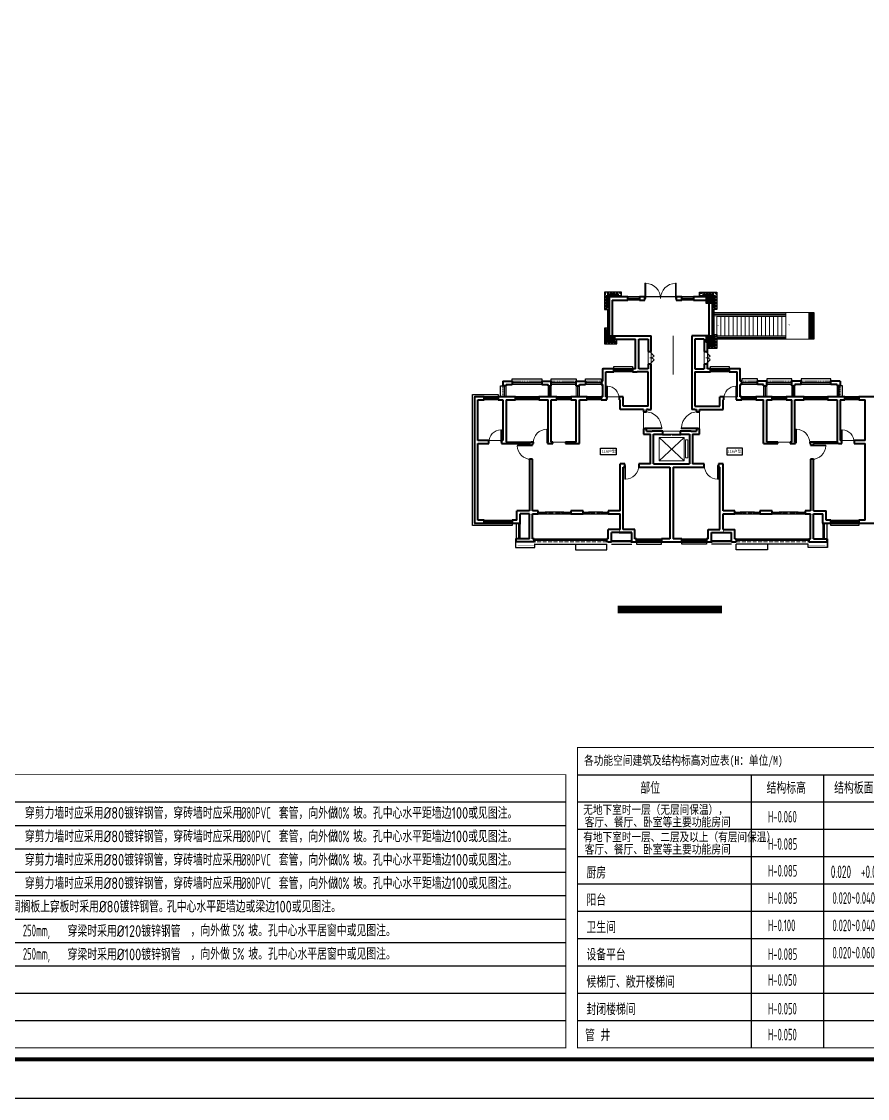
# Model space of a CAD drawing. Extents: x -518115 to 389031, y -209821 to 1628073.
# Drawn here: x 39631 to 61305, y 642457 to 670063 of the extents above; entities that cross this region are included whole.
import ezdxf

# ---------------------------------------------------------------- set-up
doc = ezdxf.new("R2010")
doc.units = 0
doc.header["$LTSCALE"] = 1000
doc.header["$MEASUREMENT"] = 0
doc.linetypes.add('DASH', pattern=[0.35, 0.25, -0.1])
doc.linetypes.add('HIDDEN', pattern=[0.375, 0.25, -0.125])
for name, color, linetype, lineweight in [('3.5方案汇报，与郭总、侯月琴确定户型_t8$0$STAIR', 2, 'Continuous', 18), ('PUB_HATCH', 8, 'Continuous', 9), ('STAIR', 2, 'Continuous', 18), ('WALL', 9, 'Continuous', 40), ('WINDOW', 144, 'Continuous', 15), ('平面-栏杆', 135, 'Continuous', 15), ('平面-看线', 45, 'Continuous', 15)]:
    doc.layers.add(name, color=color, linetype=linetype, lineweight=lineweight)
for name, color, linetype in [('C-Sheet-图框', 101, 'Continuous'), ('DIM_SYMB', 3, 'Continuous'), ('PUB_TEXT', 4, 'Continuous'), ('图框', 140, 'Continuous'), ('看线', 251, 'Continuous'), ('立面-看线', 251, 'Continuous')]:
    doc.layers.add(name, color=color, linetype=linetype)
doc.layers.add('yichutu', color=7, linetype='Continuous', true_color=0xffffff, plot=False)
doc.styles.add('_TCH_DIM', font='SIMPLEX.shx', dxfattribs={"width": 0.7, "bigfont": 'GBCBIG.shx'})
doc.styles.add('宋体', font='', dxfattribs={"height": 50})
doc.styles.add('房间名称', font='TSSDENG', dxfattribs={"width": 0.8, "bigfont": 'HZTXT'})
doc.styles.add('黑体', font='')
doc.styles.get('宋体').set_extended_font_data('SimSun')
doc.styles.get('黑体').set_extended_font_data('SimHei')
pattern_1 = [(0, (-420267.216, -527227.083), (30.95625, 17.872595), [20.6375, -41.275]), (120, (-420267.216, -527227.083), (-30.9562463, 17.8726014), [20.6375, -41.275]), (60, (-420267.216, -527227.083), (3.7e-06, 35.7451964), [-41.275, 20.6375])]

# ---------------------------------------------------------------- blocks, each defined once
blk = doc.blocks.new('TK')
at = {"layer": '图框'}
blk.add_lwpolyline([(465375, 548714), (549475, 548714), (549475, 489314), (465375, 489314)], close=True, dxfattribs=at)
blk.add_lwpolyline([(465375, 548714), (549475, 548714), (549475, 489314), (465375, 489314)], close=True, dxfattribs=at)
at = {"layer": '图框', "const_width": 100}
blk.add_lwpolyline([(548475, 490314), (548475, 547714), (467875, 547714), (467875, 490314)], close=True, dxfattribs=at)
blk = doc.blocks.new('A$C78D13F63')
at = {"layer": 'C-Sheet-图框', "color": 0}
for p, q in [((52360, 7300), (67578, 7300)), ((56815, 7300), (56815, 300)), ((58665, 7300), (58665, 300)), ((31504, 6600), (52060, 6600)), ((52360, 6600), (67578, 6600)), ((31504, 6000), (52060, 6000)), ((52360, 5900), (67578, 5900)), ((31504, 5400), (52060, 5400)), ((52360, 5200), (67578, 5200)), ((31504, 4800), (52060, 4800)), ((52360, 4500), (67578, 4500)), ((31504, 4200), (52060, 4200)), ((31504, 3600), (52060, 3600)), ((31504, 3600), (52060, 3600)), ((52360, 3800), (67578, 3800)), ((52360, 3100), (67578, 3100)), ((31504, 3000), (52060, 3000)), ((31504, 2400), (52060, 2400)), ((52360, 2400), (67578, 2400)), ((31504, 1700), (52060, 1700)), ((52360, 1700), (67578, 1700)), ((31504, 1000), (52060, 1000)), ((52360, 1000), (67578, 1000))]:
    blk.add_line(p, q, dxfattribs=at)
at = {"layer": 'C-Sheet-图框', "color": 0, "const_width": 24}
blk.add_lwpolyline([(52360, 300), (52360, 8000), (67578, 8000), (67578, 300), (52360, 300)], dxfattribs=at)
blk.add_lwpolyline([(31504, 300), (31504, 7300), (52060, 7300), (52060, 300)], close=True, dxfattribs=at)
at = {"layer": 'PUB_TEXT', "color": 2}
for s, height, style, width, p in [('各功能空间建筑及结构标高对应表(H：单位/M)', 227.85, '宋体', 0.8, (52528, 7551)), ('H-0.060', 300, '房间名称', 0.56, (57240, 6073)), ('H-0.085', 300, '房间名称', 0.56, (57240, 5373)), ('H-0.085', 300, '房间名称', 0.56, (57240, 4687)), ('H-0.085', 300, '房间名称', 0.56, (57240, 3987)), ('250mm,', 300, '房间名称', 0.56, (38151, 3156)), ('H-0.100', 300, '房间名称', 0.56, (57240, 3287)), ('250mm,', 300, '房间名称', 0.56, (38151, 2556)), ('H-0.085', 300, '房间名称', 0.56, (57240, 2551)), ('H-0.050', 300, '房间名称', 0.56, (57240, 1887)), ('H-0.050', 300, '房间名称', 0.56, (57240, 1151)), ('H-0.050', 300, '房间名称', 0.56, (57240, 487))]:
    blk.add_text(s, height=height, dxfattribs=dict(at, style=style, width=width)).set_placement(p)
at = {"layer": 'PUB_TEXT', "style": '房间名称'}
for s, height, width, p in [('部位', 300, 0.8, (53972, 6810)), ('结构标高', 300, 0.8, (57207, 6810)), ('结构板面以上建筑构造做法厚度', 300, 0.8, (58938, 6810)), ('穿剪力墙时应采用%%C80镀锌钢管，穿砖墙时应采用', 300, 0.8, (38202, 6168)), ('%%c80PVC', 300, 0.56, (43741, 6168)), ('套管，向外做', 300, 0.8, (44709, 6168)), ('10%%%', 300, 0.56, (46149, 6168)), ('坡。孔中心水平距墙边100或见图注。', 300, 0.8, (46613, 6168)), ('客厅、餐厅、卧室等主要功能房间', 240, 0.8, (52544, 5953)), ('穿剪力墙时应采用%%C80镀锌钢管，穿砖墙时应采用', 300, 0.8, (38202, 5568)), ('%%c80PVC', 300, 0.56, (43741, 5568)), ('套管，向外做', 300, 0.8, (44709, 5568)), ('10%%%', 300, 0.56, (46149, 5568)), ('坡。孔中心水平距墙边100或见图注。', 300, 0.8, (46613, 5568)), ('穿剪力墙时应采用%%C80镀锌钢管，穿砖墙时应采用', 300, 0.8, (38202, 4968)), ('%%c80PVC', 300, 0.56, (43741, 4968)), ('套管，向外做', 300, 0.8, (44709, 4968)), ('10%%%', 300, 0.56, (46149, 4968)), ('坡。孔中心水平距墙边100或见图注。', 300, 0.8, (46613, 4968)), ('客厅、餐厅、卧室等主要功能房间', 240, 0.8, (52544, 5253)), ('0.020', 321.4, 0.56, (58851, 4650)), ('穿剪力墙时应采用%%C80镀锌钢管，穿砖墙时应采用', 300, 0.8, (38202, 4368)), ('套管，向外做', 300, 0.8, (44709, 4368)), ('坡。孔中心水平距墙边100或见图注。', 300, 0.8, (46613, 4368)), ('厨房', 300, 0.8, (52591, 4637)), ('%%c80PVC', 300, 0.56, (43741, 4368)), ('10%%%', 300, 0.56, (46149, 4368)), ('阳台', 300, 0.8, (52591, 3937)), ('0.020~0.040', 300, 0.56, (58894, 3987)), ('空调机预留孔，孔中心中心位于住宅各层空调搁板上，', 300, 0.8, (33052, 3768)), ('穿板时采用%%C80镀锌钢管。', 300, 0.8, (38840, 3768)), ('孔中心水平距墙边或梁边100或见图注。', 300, 0.8, (41841, 3768)), ('穿梁时采用%%C120镀锌钢管', 300, 0.8, (39298, 3142)), ('，向外做', 300, 0.8, (42448, 3156)), ('5%%%', 300, 0.56, (43526, 3156)), ('坡。孔中心水平居窗中或见图注。', 300, 0.8, (43927, 3156)), ('卫生间', 300, 0.8, (52591, 3237)), ('0.020~0.040', 300, 0.56, (58894, 3287)), ('穿梁时采用%%C100镀锌钢管', 300, 0.8, (39298, 2542)), ('，向外做', 300, 0.8, (42448, 2556)), ('5%%%', 300, 0.56, (43526, 2556)), ('坡。孔中心水平居窗中或见图注。', 300, 0.8, (43927, 2556)), ('设备平台', 300, 0.8, (52591, 2537)), ('0.020~0.060', 300, 0.56, (58894, 2587)), ('候梯厅、敞开楼梯间', 300, 0.8, (52591, 1837)), ('封闭楼梯间', 300, 0.8, (52591, 1137)), ('管 井', 300, 0.8, (52553, 469))]:
    blk.add_text(s, height=height, dxfattribs=dict(at, width=width)).set_placement(p)
at = {"layer": 'PUB_TEXT', "color": 1, "style": '房间名称', "width": 0.8}
for s, p in [('无地下室时一层（无层间保温），', (52510, 6268)), ('有地下室时一层、二层及以上（有层间保温），', (52510, 5568))]:
    blk.add_text(s, height=257.14, dxfattribs=at).set_placement(p)
at = {"layer": 'PUB_TEXT', "color": 3, "style": '房间名称', "width": 0.56}
blk.add_text('+0.005', height=321.4, dxfattribs=at).set_placement((59623, 4650))
blk = doc.blocks.new('yct-841-594-84100-59399.9999999999-100-1000.0')
at = {"layer": 'yichutu', "color": 7, "true_color": 0xffffff}
blk.add_lwpolyline([(0, 0), (0, 59400), (84100, 59400), (84100, 0)], close=True, dxfattribs=at)
blk = doc.blocks.new('A$C787F6C08')
h = blk.add_hatch()
h.set_pattern_fill('ANSI32', color=246, scale=12, angle=135)
h.set_pattern_definition([(180, (0, 0), (-4e-15, -57.15), []), (180, (-19.05, 19.05), (-4e-15, -57.15), [])])
h.paths.add_polyline_path([(50, -1650), (250, -1650), (250, -50), (50, -50)])
at = {"color": 246}
for points in [[(0, 0), (300, 0), (300, -1700), (0, -1700)], [(50, -50), (250, -50), (250, -1650), (50, -1650)]]:
    blk.add_lwpolyline(points, close=True, dxfattribs=at)
blk = doc.blocks.new('A$C028C60F5')
at = {"color": 6}
blk.add_lwpolyline([(400, 0), (0, 0), (0, -400), (400, -400)], close=True, dxfattribs=at)
at = {"layer": 'PUB_HATCH'}
blk.add_solid([(0, -400), (400, -400), (0, 0), (400, 0)], dxfattribs=at)
blk = doc.blocks.new('A$C3EFA6995')
for p in [(9700, -2400), (15900, -2400)]:
    blk.add_blockref('A$C028C60F5', p)
blk = doc.blocks.new('A$C1F074C3D')
at = {"layer": 'STAIR'}
blk.add_line((-1190, 4160), (-1190, 1703), dxfattribs=at)
blk = doc.blocks.new('A$C25D815C1')
at = {"layer": '立面-看线'}
h = blk.add_hatch(dxfattribs=at)
h.set_pattern_fill('HONEY', color=256, scale=13)
h.set_pattern_definition(pattern_1)
h.paths.add_polyline_path([(9350, 4890), (9350, 4990), (8650, 4990), (8650, 4890), (8550, 4890), (8550, 4090), (8750, 4090), (8750, 4790), (9449, 4790), (9449, 4890)])
h = blk.add_hatch(dxfattribs=at)
h.set_pattern_fill('HONEY', color=256, scale=13)
h.set_pattern_definition(pattern_1)
h.paths.add_polyline_path([(14750, 4890), (14750, 4990), (15450, 4990), (15450, 4890), (15550, 4890), (15550, 4090), (15350, 4090), (15350, 4790), (14651, 4790), (14651, 4890)])
h = blk.add_hatch(dxfattribs=at)
h.set_pattern_fill('HONEY', color=256, scale=13)
h.set_pattern_definition([(0, (-420366.579, -530327.082), (30.95625, 17.872595), [20.6375, -41.275]), (120, (-420366.579, -530327.082), (-30.9562463, 17.8726014), [20.6375, -41.275]), (60, (-420366.579, -530327.082), (3.7e-06, 35.7451964), [-41.275, 20.6375])])
h.paths.add_polyline_path([(8750, 2090), (8750, 2090), (8750, 2690), (8551, 2690), (8551, 1890), (8750, 1890)])
h = blk.add_hatch(dxfattribs=at)
h.set_pattern_fill('HONEY', color=256, scale=13)
h.set_pattern_definition([(0, (-420366.579, -530727.082), (30.95625, 17.872595), [20.6375, -41.275]), (120, (-420366.579, -530727.082), (-30.9562463, 17.8726014), [20.6375, -41.275]), (60, (-420366.579, -530727.082), (3.7e-06, 35.7451964), [-41.275, 20.6375])])
h.paths.add_polyline_path([(15050, 1890), (15350, 1890), (15350, 2290), (15549, 2290), (15549, 1590), (15050, 1590)])
at = {"color": 1, "const_width": 8}
for points in [[(8750, 4090), (8550, 4090), (8550, 4890), (8650, 4890), (8650, 4990), (8940, 4990), (8940, 4990), (9060, 4990), (9060, 4990), (9350, 4990), (9350, 4890), (9450, 4890), (9450, 4790)], [(15350, 4090), (15550, 4090), (15550, 4890), (15450, 4890), (15450, 4990), (15160, 4990), (15160, 4990), (15040, 4990), (15040, 4990), (14750, 4990), (14750, 4890), (14650, 4890), (14650, 4790)], [(8750, 2690), (8550, 2690), (8550, 1890), (9150, 1890), (9150, 2090)], [(15350, 2290), (15550, 2290), (15550, 1590), (15050, 1590)]]:
    blk.add_lwpolyline(points, dxfattribs=at)
at = {"color": 1}
for points in [[(8203, -4897), (9209, -4897), (9209, -5333), (8203, -5333)], [(17297, -4897), (16291, -4897), (16291, -5333), (17297, -5333)]]:
    blk.add_lwpolyline(points, close=True, dxfattribs=at)
at = {"color": 30, "const_width": 8}
for points in [[(2800, -10910), (2800, -11210), (2900, -11210), (2900, -11160), (3950, -11160), (3950, -10910)], [(8600, -10910), (8600, -11060), (8900, -11060), (8900, -10910)], [(10200, -10910), (10200, -11060), (10500, -11060), (10500, -10910)], [(15300, -10910), (15300, -11060), (15000, -11060), (15000, -10910)], [(16900, -10910), (16900, -11060), (16600, -11060), (16600, -10910)], [(22700, -10910), (22700, -11210), (22600, -11210), (22600, -11160), (21550, -11160), (21550, -10910)]]:
    blk.add_lwpolyline(points, dxfattribs=at)
at = {"layer": '3.5方案汇报，与郭总、侯月琴确定户型_t8$0$STAIR'}
for p, q in [((13550, -4210), (11950, -5710)), ((11950, -4210), (13550, -5710))]:
    blk.add_line(p, q, dxfattribs=at)
for points in [[(11950, -5710), (11950, -4210), (13550, -4210), (13550, -5710)], [(13650, -5510), (13650, -4360), (13800, -4360), (13800, -5510)]]:
    blk.add_lwpolyline(points, close=True, dxfattribs=at)
at = {"layer": 'DIM_SYMB'}
blk.add_lwpolyline([(20169, 2940, 0, 0, 0), (15650, 2940, 0, 40, 0), (15800, 2940, 0, 0, 0)], format="xyseb", dxfattribs=at)
at = {"layer": 'STAIR'}
for p, q in [((20070, 3590), (15650, 3590)), ((15650, 2290), (15650, 3590)), ((15650, 3530), (20070, 3530)), ((15910, 2290), (15910, 3590)), ((16170, 2290), (16170, 3590)), ((16430, 2290), (16430, 3590)), ((16690, 2290), (16690, 3590)), ((16950, 2290), (16950, 3590)), ((17210, 2290), (17210, 3590)), ((17470, 2290), (17470, 3590)), ((17730, 2290), (17730, 3590)), ((17990, 2290), (17990, 3590)), ((18250, 2290), (18250, 3590)), ((18510, 2290), (18510, 3590)), ((18770, 2290), (18770, 3590)), ((19030, 2290), (19030, 3590)), ((19290, 2290), (19290, 3590)), ((19550, 2290), (19550, 3590)), ((19810, 2290), (19810, 3590)), ((20070, 2290), (20070, 3590)), ((20070, 2290), (15650, 2290))]:
    blk.add_line(p, q, dxfattribs=at)
blk.add_lwpolyline([(20070, 3790), (21570, 3790), (21570, 2090), (20070, 2090)], close=True, dxfattribs=at)
at = {"layer": 'WALL', "color": 7}
for p, q in [((9950, 4790), (8750, 4790)), ((8750, 4790), (8750, 2090)), ((8950, 4590), (9950, 4590)), ((8950, 4590), (8950, 2290)), ((9950, 4590), (9950, 4790)), ((11050, 4790), (10700, 4790)), ((10700, 4790), (10700, 4590)), ((10700, 4590), (11050, 4590)), ((11050, 4590), (11050, 4790)), ((13400, 4790), (13050, 4790)), ((13050, 4790), (13050, 4590)), ((13050, 4590), (13400, 4590)), ((13400, 4590), (13400, 4790)), ((15350, 4790), (14150, 4790)), ((14150, 4790), (14150, 4590)), ((14150, 4590), (15150, 4590)), ((15150, 4590), (15150, 2290)), ((15350, 4790), (15350, 2090)), ((8750, 2090), (10450, 2090)), ((8950, 2290), (10550, 2290)), ((10450, 190), (10450, 2090)), ((10550, 2290), (11450, 2290)), ((10650, 2090), (11250, 2090)), ((10650, 190), (10650, 2090)), ((11250, 2090), (11250, 1290)), ((11450, 1290), (11450, 2290)), ((14950, 2290), (14050, 2290)), ((14050, 2290), (14050, 90)), ((14850, 2090), (14250, 2090)), ((14250, 2090), (14250, 190)), ((14850, 2090), (14850, 1290)), ((15150, 2290), (14950, 2290)), ((15350, 2090), (15050, 2090)), ((15050, 1290), (15050, 2090)), ((11250, 1290), (11450, 1290)), ((14850, 1290), (15050, 1290)), ((9050, 190), (8350, 190)), ((8350, -610), (8350, 190)), ((9050, -10), (9050, 190)), ((10450, 190), (10250, 190)), ((10250, 190), (10250, -10)), ((11250, 190), (10650, 190)), ((11450, 490), (11250, 490)), ((11250, 490), (11250, 190)), ((11450, 90), (11450, 490)), ((11450, -2310), (11450, 90)), ((14050, 90), (14050, -2310)), ((14250, 190), (14850, 190)), ((15050, 490), (14850, 490)), ((14850, 490), (14850, 190)), ((15050, 190), (15050, 490)), ((15250, 190), (15050, 190)), ((15250, -10), (15250, 190)), ((17150, 190), (16450, 190)), ((16450, 190), (16450, -10)), ((17150, -610), (17150, 190)), ((1950, -610), (2550, -610)), ((1950, -610), (1950, -910)), ((2550, -610), (2550, -810)), ((4450, -610), (5050, -610)), ((4450, -610), (4450, -810)), ((5050, -910), (5050, -610)), ((6650, -910), (6650, -610)), ((6650, -610), (7250, -610)), ((7250, -610), (7250, -810)), ((8250, -610), (8350, -610)), ((8250, -610), (8250, -810)), ((8550, -10), (9050, -10)), ((8550, -710), (8550, -10)), ((10250, -10), (10550, -10)), ((11250, -10), (10550, -10)), ((11250, -2210), (11250, -10)), ((14250, -10), (14250, -2210)), ((14250, -10), (14950, -10)), ((14950, -10), (15250, -10)), ((16450, -10), (16950, -10)), ((16950, -710), (16950, -10)), ((17250, -610), (17150, -610)), ((17250, -810), (17250, -610)), ((18850, -610), (18250, -610)), ((18250, -810), (18250, -610)), ((18850, -910), (18850, -610)), ((21050, -610), (20450, -610)), ((20450, -910), (20450, -610)), ((21050, -810), (21050, -610)), ((23550, -610), (22950, -610)), ((22950, -810), (22950, -610)), ((23550, -610), (23550, -910)), ((2150, -910), (1950, -910)), ((2150, -810), (2550, -810)), ((2150, -810), (2150, -910)), ((4450, -810), (4850, -810)), ((4850, -910), (4850, -810)), ((4850, -910), (5050, -910)), ((6650, -910), (6850, -910)), ((6850, -910), (6850, -810)), ((6850, -810), (7250, -810)), ((8250, -810), (8350, -810)), ((8350, -1610), (8350, -810)), ((8550, -1610), (8550, -710)), ((16950, -1610), (16950, -710)), ((17250, -810), (17150, -810)), ((17150, -1610), (17150, -810)), ((18650, -810), (18250, -810)), ((18650, -910), (18650, -810)), ((18650, -910), (18850, -910)), ((20450, -910), (20650, -910)), ((21050, -810), (20650, -810)), ((20650, -910), (20650, -810)), ((23350, -810), (22950, -810)), ((23350, -810), (23350, -910)), ((23550, -910), (23350, -910)), ((150, -4510), (150, -1610)), ((750, -1610), (150, -1610)), ((350, -4410), (350, -1810)), ((350, -1810), (750, -1810)), ((750, -1810), (750, -1610)), ((2050, -1610), (1650, -1610)), ((1650, -1610), (1650, -1810)), ((1650, -1810), (1950, -1810)), ((1950, -1810), (1950, -4410)), ((2750, -1610), (2050, -1610)), ((2150, -1810), (2150, -4510)), ((2150, -1810), (2750, -1810)), ((2750, -1810), (2750, -1610)), ((4950, -1610), (4250, -1610)), ((4250, -1610), (4250, -1810)), ((4250, -1810), (4850, -1810)), ((4850, -4510), (4850, -1810)), ((5400, -1610), (4950, -1610)), ((5050, -4510), (5050, -1810)), ((5050, -1810), (5400, -1810)), ((5400, -1810), (5400, -1610)), ((6750, -1610), (6300, -1610)), ((6300, -1610), (6300, -1810)), ((6300, -1810), (6650, -1810)), ((6650, -4510), (6650, -1810)), ((7350, -1610), (6750, -1610)), ((6850, -1810), (7350, -1810)), ((6850, -4610), (6850, -1810)), ((7350, -1810), (7350, -1610)), ((8350, -1610), (8250, -1610)), ((8250, -1610), (8250, -1810)), ((8250, -1810), (8450, -1810)), ((8450, -1810), (8600, -1810)), ((8600, -1610), (8550, -1610)), ((8600, -1810), (8600, -1610)), ((9650, -1610), (9400, -1610)), ((9400, -1610), (9400, -1810)), ((9400, -1810), (9450, -1810)), ((9450, -2410), (9450, -1810)), ((9650, -2210), (9650, -1610)), ((15850, -2210), (15850, -1610)), ((16100, -1610), (15850, -1610)), ((16050, -2410), (16050, -1810)), ((16050, -1810), (16100, -1810)), ((16100, -1810), (16100, -1610)), ((16950, -1610), (16900, -1610)), ((16900, -1610), (16900, -1810)), ((16900, -1810), (17050, -1810)), ((17050, -1810), (17250, -1810)), ((17250, -1610), (17150, -1610)), ((17250, -1810), (17250, -1610)), ((18750, -1610), (18150, -1610)), ((18150, -1610), (18150, -1810)), ((18150, -1810), (18650, -1810)), ((18650, -4610), (18650, -1810)), ((19200, -1610), (18750, -1610)), ((18850, -1810), (19200, -1810)), ((18850, -4510), (18850, -1810)), ((19200, -1810), (19200, -1610)), ((20550, -1610), (20100, -1610)), ((20100, -1610), (20100, -1810)), ((20100, -1810), (20450, -1810)), ((20450, -4510), (20450, -1810)), ((21250, -1610), (20550, -1610)), ((20650, -4510), (20650, -1810)), ((20650, -1810), (21250, -1810)), ((21250, -1810), (21250, -1610)), ((23450, -1610), (22750, -1610)), ((22750, -1610), (22750, -1810)), ((22750, -1810), (23350, -1810)), ((23350, -1810), (23350, -4510)), ((23850, -1610), (23450, -1610)), ((23550, -1810), (23550, -4410)), ((23550, -1810), (23850, -1810)), ((23850, -1810), (23850, -1610)), ((25250, -1610), (24750, -1610)), ((24750, -1610), (24750, -1810)), ((24750, -1810), (25150, -1810)), ((25150, -4410), (25150, -1810)), ((25750, -1610), (25250, -1610)), ((10950, -2410), (9450, -2410)), ((11050, -2210), (9650, -2210)), ((10950, -2410), (10950, -2560)), ((10950, -2560), (11150, -2560)), ((11250, -2210), (11050, -2210)), ((11250, -2410), (11150, -2410)), ((11150, -2560), (11150, -2410)), ((11250, -2410), (11250, -2410)), ((11250, -2410), (11450, -2410)), ((11450, -2410), (11450, -2310)), ((14050, -2310), (14050, -2410)), ((14250, -2410), (14050, -2410)), ((14250, -2210), (14450, -2210)), ((14250, -2410), (14250, -2410)), ((14250, -2410), (14350, -2410)), ((14350, -2410), (14350, -2560)), ((14350, -2560), (14550, -2560)), ((14450, -2210), (15850, -2210)), ((14550, -2410), (16050, -2410)), ((14550, -2560), (14550, -2410)), ((11150, -3660), (10950, -3660)), ((10950, -3660), (10950, -4010)), ((10950, -4010), (11400, -4010)), ((11150, -3810), (11150, -3660)), ((11150, -3810), (11500, -3810)), ((11400, -5910), (11400, -4010)), ((12200, -3810), (11500, -3810)), ((11600, -4010), (12200, -4010)), ((11600, -5910), (11600, -4010)), ((12200, -4010), (12200, -3810)), ((14000, -3810), (13300, -3810)), ((13300, -3810), (13300, -4010)), ((13300, -4010), (13900, -4010)), ((13900, -4010), (13900, -5910)), ((14000, -3810), (14350, -3810)), ((14100, -4010), (14550, -4010)), ((14100, -4010), (14100, -5910)), ((14550, -3660), (14350, -3660)), ((14350, -3660), (14350, -3810)), ((14550, -4010), (14550, -3660)), ((150, -9710), (150, -4510)), ((1050, -4410), (350, -4410)), ((350, -9510), (350, -4610)), ((350, -4610), (1050, -4610)), ((1050, -4610), (1050, -4410)), ((1950, -4410), (1850, -4410)), ((1850, -4410), (1850, -4610)), ((1850, -4610), (2050, -4610)), ((2050, -4610), (3650, -4610)), ((2150, -4510), (3750, -4510)), ((3650, -4610), (3650, -4710)), ((3650, -4710), (3850, -4710)), ((3900, -4510), (3750, -4510)), ((3850, -4710), (3850, -4610)), ((3850, -4610), (3900, -4610)), ((3900, -4610), (3900, -4510)), ((4850, -4510), (4800, -4510)), ((4800, -4510), (4800, -4610)), ((4800, -4610), (4950, -4610)), ((4950, -4610), (5150, -4610)), ((5150, -4510), (5050, -4510)), ((5150, -4610), (5150, -4510)), ((6650, -4510), (5950, -4510)), ((5950, -4510), (5950, -4610)), ((5950, -4610), (6850, -4610)), ((18650, -4610), (19550, -4610)), ((19550, -4510), (18850, -4510)), ((19550, -4610), (19550, -4510)), ((20450, -4510), (20350, -4510)), ((20350, -4510), (20350, -4610)), ((20350, -4610), (20550, -4610)), ((20550, -4610), (20700, -4610)), ((20700, -4510), (20650, -4510)), ((20700, -4610), (20700, -4510)), ((21750, -4510), (21600, -4510)), ((21600, -4510), (21600, -4610)), ((21600, -4610), (21650, -4610)), ((21650, -4610), (21650, -4710)), ((21650, -4710), (21850, -4710)), ((23350, -4510), (21750, -4510)), ((21850, -4710), (21850, -4610)), ((23450, -4610), (21850, -4610)), ((23450, -4610), (23650, -4610)), ((23650, -4410), (23550, -4410)), ((23650, -4610), (23650, -4410)), ((25150, -4410), (24450, -4410)), ((24450, -4410), (24450, -4610)), ((24450, -4610), (25150, -4610)), ((25150, -9510), (25150, -4610)), ((3850, -5610), (3650, -5610)), ((3650, -5610), (3650, -8910)), ((3850, -8910), (3850, -5610)), ((9750, -5910), (9450, -5910)), ((9450, -8910), (9450, -5910)), ((9650, -6110), (9750, -6110)), ((9650, -9010), (9650, -6110)), ((9750, -6110), (9750, -5910)), ((11400, -5910), (10650, -5910)), ((10650, -5910), (10650, -6110)), ((10650, -6110), (11500, -6110)), ((11500, -6110), (12650, -6110)), ((11600, -5910), (12750, -5910)), ((12650, -6110), (12650, -10710)), ((12750, -5910), (13900, -5910)), ((12850, -6110), (14000, -6110)), ((12850, -6110), (12850, -10710)), ((14000, -6110), (14850, -6110)), ((14850, -5910), (14100, -5910)), ((14850, -6110), (14850, -5910)), ((16050, -5910), (15750, -5910)), ((15750, -5910), (15750, -6110)), ((15750, -6110), (15850, -6110)), ((15850, -9010), (15850, -6110)), ((16050, -8910), (16050, -5910)), ((21850, -5610), (21650, -5610)), ((21650, -5610), (21650, -8910)), ((21850, -8910), (21850, -5610)), ((2850, -9510), (2850, -8910)), ((3650, -8910), (2850, -8910)), ((4200, -8910), (3850, -8910)), ((4200, -9110), (4200, -8910)), ((7100, -8910), (6300, -8910)), ((6300, -8910), (6300, -9110)), ((7100, -9110), (7100, -8910)), ((9450, -8910), (8700, -8910)), ((8700, -8910), (8700, -9110)), ((16800, -8910), (16050, -8910)), ((16800, -9110), (16800, -8910)), ((19200, -8910), (18400, -8910)), ((18400, -8910), (18400, -9110)), ((19200, -9110), (19200, -8910)), ((21650, -8910), (21300, -8910)), ((21300, -8910), (21300, -9110)), ((21850, -8910), (22650, -8910)), ((22650, -9510), (22650, -8910)), ((750, -9510), (350, -9510)), ((750, -9710), (750, -9510)), ((2850, -9510), (2550, -9510)), ((2550, -9510), (2550, -9710)), ((3050, -9710), (3050, -9110)), ((3650, -9110), (3050, -9110)), ((3650, -10710), (3650, -9110)), ((3850, -10710), (3850, -9110)), ((3850, -9110), (4200, -9110)), ((6300, -9110), (7100, -9110)), ((8700, -9110), (9450, -9110)), ((9450, -10110), (9450, -9110)), ((9650, -10110), (9650, -9010)), ((15850, -10110), (15850, -9010)), ((16050, -10110), (16050, -9110)), ((16050, -9110), (16800, -9110)), ((18400, -9110), (19200, -9110)), ((21300, -9110), (21650, -9110)), ((21650, -10710), (21650, -9110)), ((21850, -10710), (21850, -9110)), ((21850, -9110), (22450, -9110)), ((22450, -9710), (22450, -9110)), ((22950, -9510), (22650, -9510)), ((22950, -9710), (22950, -9510)), ((25150, -9510), (24750, -9510)), ((24750, -9510), (24750, -9710)), ((150, -9710), (750, -9710)), ((2550, -9710), (3050, -9710)), ((8700, -10710), (8700, -10110)), ((9450, -10110), (8700, -10110)), ((8900, -10810), (8900, -10310)), ((9550, -10310), (8900, -10310)), ((10200, -10310), (9550, -10310)), ((10400, -10110), (9650, -10110)), ((10200, -10910), (10200, -10310)), ((10400, -10710), (10400, -10110)), ((15100, -10710), (15100, -10110)), ((15100, -10110), (15850, -10110)), ((15300, -10910), (15300, -10310)), ((15300, -10310), (15950, -10310)), ((15950, -10310), (16600, -10310)), ((16050, -10110), (16800, -10110)), ((16600, -10810), (16600, -10310)), ((16800, -10710), (16800, -10110)), ((22450, -9710), (22950, -9710)), ((24750, -9710), (25250, -9710)), ((25250, -9710), (25750, -9710)), ((3650, -10710), (2800, -10710)), ((2800, -10910), (2800, -10710)), ((3750, -10910), (2800, -10910)), ((3950, -10910), (3750, -10910)), ((3950, -10710), (3850, -10710)), ((3950, -10910), (3950, -10710)), ((8700, -10710), (8600, -10710)), ((8600, -10910), (8600, -10710)), ((8700, -10910), (8600, -10910)), ((8700, -10910), (8700, -10910)), ((8700, -10910), (8900, -10910)), ((8900, -10910), (8900, -10810)), ((10200, -10910), (10500, -10910)), ((10500, -10710), (10400, -10710)), ((10500, -10910), (10500, -10710)), ((12650, -10710), (12100, -10710)), ((12100, -10710), (12100, -10910)), ((12100, -10910), (12750, -10910)), ((12750, -10910), (13400, -10910)), ((13400, -10710), (12850, -10710)), ((13400, -10910), (13400, -10710)), ((15100, -10710), (15000, -10710)), ((15000, -10710), (15000, -10910)), ((15000, -10910), (15300, -10910)), ((16600, -10910), (16600, -10810)), ((16600, -10910), (16800, -10910)), ((16800, -10710), (16900, -10710)), ((16800, -10910), (16900, -10910)), ((16800, -10910), (16800, -10910)), ((16900, -10710), (16900, -10910)), ((21550, -10710), (21650, -10710)), ((21550, -10710), (21550, -10910)), ((21550, -10910), (21750, -10910)), ((21750, -10910), (22700, -10910)), ((21850, -10710), (22700, -10710)), ((22700, -10710), (22700, -10910))]:
    blk.add_line(p, q, dxfattribs=at)
at = {"layer": 'WINDOW'}
for p, q in [((11050, 4690), (11050, 5665)), ((11100, 5665), (11050, 5665)), ((11100, 4690), (11100, 5665)), ((13000, 4690), (13000, 5665)), ((13000, 5665), (13050, 5665)), ((13050, 4690), (13050, 5665)), ((13050, 4790), (11050, 4790)), ((11050, 4690), (11100, 4690)), ((13050, 4690), (13000, 4690)), ((13400, 4590), (13400, 4790)), ((14150, 4790), (13400, 4790)), ((13400, 4723), (14150, 4723)), ((13400, 4656), (14150, 4656)), ((14150, 4590), (13400, 4590)), ((14150, 4790), (14150, 4590)), ((11250, 490), (11250, 1290)), ((11350, 1290), (11633, 1007)), ((11350, 490), (11633, 772)), ((11450, 490), (11450, 1290)), ((14850, 490), (14850, 1290)), ((14950, 1290), (15233, 1007)), ((14950, 490), (15233, 772)), ((15050, 490), (15050, 1290)), ((2750, -1810), (2750, -1610)), ((2750, -1610), (4250, -1610)), ((4250, -1677), (2750, -1677)), ((4250, -1744), (2750, -1744)), ((2750, -1810), (4250, -1810)), ((4250, -1610), (4250, -1810)), ((8600, -1610), (9400, -1610)), ((16900, -1610), (16100, -1610)), ((21250, -1610), (21250, -1810)), ((22750, -1610), (21250, -1610)), ((21250, -1677), (22750, -1677)), ((21250, -1744), (22750, -1744)), ((22750, -1810), (21250, -1810)), ((22750, -1810), (22750, -1610)), ((10950, -3660), (10950, -2560)), ((14550, -3660), (14550, -2560)), ((1810, -3730), (1850, -3730)), ((1810, -4510), (1810, -3730)), ((1850, -4510), (1850, -3730)), ((4755, -3683), (4800, -3683)), ((4755, -4560), (4755, -3683)), ((4800, -4560), (4800, -3683)), ((12163, -4069), (12163, -4048)), ((12713, -4048), (12163, -4048)), ((12713, -4069), (12163, -4069)), ((12200, -3810), (13300, -3810)), ((12200, -4010), (13300, -4010)), ((13300, -4010), (12200, -4010)), ((12713, -4069), (12713, -4048)), ((13337, -4048), (12787, -4048)), ((12787, -4069), (12787, -4048)), ((13337, -4069), (12787, -4069)), ((13337, -4069), (13337, -4048)), ((20745, -3683), (20700, -3683)), ((20700, -4560), (20700, -3683)), ((20745, -4560), (20745, -3683)), ((23690, -3730), (23650, -3730)), ((23650, -4510), (23650, -3730)), ((23690, -4510), (23690, -3730)), ((1050, -4410), (1850, -4410)), ((1850, -4510), (1810, -4510)), ((2873, -4755), (2873, -4710)), ((3750, -4710), (2873, -4710)), ((3750, -4755), (2873, -4755)), ((3750, -4710), (3750, -4755)), ((4800, -4560), (4755, -4560)), ((5150, -4510), (5150, -4610)), ((5150, -4510, 800), (5950, -4510, 800)), ((5950, -4610), (5950, -4510)), ((19550, -4510), (19550, -4610)), ((20350, -4510, 800), (19550, -4510, 800)), ((20350, -4610), (20350, -4510)), ((20700, -4560), (20745, -4560)), ((21750, -4710), (21750, -4755)), ((21750, -4710), (22628, -4710)), ((21750, -4755), (22628, -4755)), ((22628, -4755), (22628, -4710)), ((24450, -4410), (23650, -4410)), ((23650, -4510), (23690, -4510)), ((9750, -6010), (9795, -6010)), ((9750, -6010), (9750, -6888)), ((9795, -6010), (9795, -6888)), ((15750, -6010), (15705, -6010)), ((15705, -6010), (15705, -6888)), ((15750, -6010), (15750, -6888)), ((9795, -6888), (9750, -6888)), ((15705, -6888), (15750, -6888)), ((750, -9710), (750, -9510)), ((750, -9510), (2550, -9510)), ((2550, -9577), (750, -9577)), ((2550, -9644), (750, -9644)), ((2550, -9510), (2550, -9710)), ((4200, -9010), (4200, -9049)), ((4200, -9038), (4200, -9010)), ((4200, -9010), (4791, -9010)), ((4791, -9038), (4200, -9038)), ((6300, -9110), (4200, -9110)), ((4646, -9010), (4646, -8980)), ((4646, -8980), (5250, -8980)), ((5250, -9010), (4646, -9010)), ((4791, -9010), (4791, -9038)), ((4860, -9048), (5172, -9048)), ((5172, -9048), (5036, -9062)), ((5036, -9062), (5036, -9048)), ((5250, -8980), (5250, -9010)), ((5854, -8980), (5250, -8980)), ((5250, -9010), (5854, -9010)), ((5640, -9048), (5328, -9048)), ((5328, -9048), (5464, -9062)), ((5464, -9062), (5464, -9048)), ((5709, -9010), (5709, -9038)), ((6300, -9010), (5709, -9010)), ((5709, -9038), (6300, -9038)), ((5854, -9010), (5854, -8980)), ((6300, -9038), (6300, -9010)), ((7100, -9010), (7100, -9049)), ((7100, -9038), (7100, -9010)), ((7100, -9010), (7550, -9010)), ((7550, -9038), (7100, -9038)), ((8700, -9110), (7100, -9110)), ((7440, -9010), (7440, -8980)), ((7440, -8980), (7900, -8980)), ((7900, -9010), (7440, -9010)), ((7550, -9010), (7550, -9038)), ((7603, -9048), (7841, -9048)), ((7841, -9048), (7737, -9062)), ((7737, -9062), (7737, -9048)), ((7900, -8980), (7900, -9010)), ((8360, -8980), (7900, -8980)), ((7900, -9010), (8360, -9010)), ((8197, -9048), (7959, -9048)), ((7959, -9048), (8063, -9062)), ((8063, -9062), (8063, -9048)), ((8250, -9010), (8250, -9038)), ((8700, -9010), (8250, -9010)), ((8250, -9038), (8700, -9038)), ((8360, -9010), (8360, -8980)), ((8700, -9038), (8700, -9010)), ((16800, -9038), (16800, -9010)), ((16800, -9010), (17250, -9010)), ((17250, -9038), (16800, -9038)), ((16800, -9110), (18400, -9110)), ((17140, -9010), (17140, -8980)), ((17140, -8980), (17600, -8980)), ((17600, -9010), (17140, -9010)), ((17250, -9010), (17250, -9038)), ((17303, -9048), (17541, -9048)), ((17541, -9048), (17437, -9062)), ((17437, -9062), (17437, -9048)), ((17600, -8980), (17600, -9010)), ((18060, -8980), (17600, -8980)), ((17600, -9010), (18060, -9010)), ((17897, -9048), (17659, -9048)), ((17659, -9048), (17763, -9062)), ((17763, -9062), (17763, -9048)), ((17950, -9010), (17950, -9038)), ((18400, -9010), (17950, -9010)), ((17950, -9038), (18400, -9038)), ((18060, -9010), (18060, -8980)), ((18400, -9010), (18400, -9049)), ((18400, -9038), (18400, -9010)), ((19200, -9038), (19200, -9010)), ((19200, -9010), (19791, -9010)), ((19791, -9038), (19200, -9038)), ((19200, -9110), (21300, -9110)), ((19646, -9010), (19646, -8980)), ((19646, -8980), (20250, -8980)), ((20250, -9010), (19646, -9010)), ((19791, -9010), (19791, -9038)), ((19860, -9048), (20172, -9048)), ((20172, -9048), (20036, -9062)), ((20036, -9062), (20036, -9048)), ((20250, -8980), (20250, -9010)), ((20854, -8980), (20250, -8980)), ((20250, -9010), (20854, -9010)), ((20640, -9048), (20328, -9048)), ((20328, -9048), (20464, -9062)), ((20464, -9062), (20464, -9048)), ((20709, -9010), (20709, -9038)), ((21300, -9010), (20709, -9010)), ((20709, -9038), (21300, -9038)), ((20854, -9010), (20854, -8980)), ((21300, -9010), (21300, -9049)), ((21300, -9038), (21300, -9010)), ((22950, -9510), (22950, -9710)), ((24750, -9510), (22950, -9510)), ((22950, -9577), (24750, -9577)), ((22950, -9644), (24750, -9644)), ((24750, -9710), (24750, -9510)), ((750, -9710), (2550, -9710)), ((24750, -9710), (22950, -9710)), ((8899, -10910), (8899, -10810)), ((8899, -10810), (10199, -10810)), ((10199, -10844), (8899, -10844)), ((8899, -10877), (8982, -10844)), ((10199, -10877), (8899, -10877)), ((8899, -10910), (10199, -10910)), ((8987, -10877), (9071, -10844)), ((9076, -10877), (9159, -10844)), ((9164, -10877), (9248, -10844)), ((9253, -10877), (9336, -10844)), ((9341, -10877), (9424, -10844)), ((9429, -10877), (9513, -10844)), ((9518, -10877), (9601, -10844)), ((9606, -10877), (9689, -10844)), ((9695, -10877), (9778, -10844)), ((9783, -10877), (9866, -10844)), ((9871, -10877), (9955, -10844)), ((9960, -10877), (10043, -10844)), ((10048, -10877), (10131, -10844)), ((10136, -10877), (10199, -10852)), ((10199, -10810), (10199, -10910)), ((13400, -10910), (13400, -10710)), ((13400, -10710), (15000, -10710)), ((15000, -10777), (13400, -10777)), ((15000, -10844), (13400, -10844)), ((13400, -10910), (15000, -10910)), ((15000, -10710), (15000, -10910)), ((15301, -10810), (15301, -10910)), ((16601, -10810), (15301, -10810)), ((15301, -10844), (16601, -10844)), ((15364, -10877), (15301, -10852)), ((15301, -10877), (16601, -10877)), ((16601, -10910), (15301, -10910)), ((15452, -10877), (15369, -10844)), ((15540, -10877), (15457, -10844)), ((15629, -10877), (15545, -10844)), ((15717, -10877), (15634, -10844)), ((15805, -10877), (15722, -10844)), ((15894, -10877), (15811, -10844)), ((15982, -10877), (15899, -10844)), ((16071, -10877), (15987, -10844)), ((16159, -10877), (16076, -10844)), ((16247, -10877), (16164, -10844)), ((16336, -10877), (16252, -10844)), ((16424, -10877), (16341, -10844)), ((16513, -10877), (16429, -10844)), ((16601, -10877), (16518, -10844)), ((16601, -10910), (16601, -10810))]:
    blk.add_line(p, q, dxfattribs=at)
at = {"layer": 'WINDOW', "extrusion": (0, 0, -1)}
for p, q in [((9950, 4790), (9950, 4590)), ((9950, 4790), (10700, 4790)), ((10700, 4723), (9950, 4723)), ((10700, 4656), (9950, 4656)), ((9950, 4590), (10700, 4590)), ((10700, 4590), (10700, 4790)), ((9050, -10), (9050, 190)), ((9050, 190), (10250, 190)), ((10250, 123), (9050, 123)), ((10250, 56), (9050, 56)), ((10250, 190), (10250, -10)), ((15250, 190), (15250, -10)), ((16450, 190), (15250, 190)), ((15250, 123), (16450, 123)), ((15250, 56), (16450, 56)), ((16450, -10), (16450, 190)), ((9050, -10), (10250, -10)), ((16450, -10), (15250, -10)), ((8640, -930), (8600, -930)), ((8600, -1710), (8600, -930)), ((8640, -1710), (8640, -930)), ((16860, -930), (16900, -930)), ((16860, -1710), (16860, -930)), ((16900, -1710), (16900, -930)), ((750, -1610), (750, -1810)), ((1650, -1610), (750, -1610)), ((750, -1677), (1650, -1677)), ((750, -1744), (1650, -1744)), ((1650, -1810), (750, -1810)), ((1650, -1810), (1650, -1610)), ((5400, -1610), (5400, -1810)), ((6300, -1610), (5400, -1610)), ((5400, -1677), (6300, -1677)), ((5400, -1744), (6300, -1744)), ((6300, -1810), (5400, -1810)), ((6300, -1810), (6300, -1610)), ((7350, -1610), (7350, -1810)), ((8250, -1610), (7350, -1610)), ((7350, -1677), (8250, -1677)), ((7350, -1744), (8250, -1744)), ((8250, -1810), (7350, -1810)), ((8250, -1810), (8250, -1610)), ((8600, -1710), (8640, -1710)), ((16900, -1710), (16860, -1710)), ((17250, -1810), (17250, -1610)), ((17250, -1610), (18150, -1610)), ((18150, -1677), (17250, -1677)), ((18150, -1744), (17250, -1744)), ((17250, -1810), (18150, -1810)), ((18150, -1610), (18150, -1810)), ((19200, -1810), (19200, -1610)), ((19200, -1610), (20100, -1610)), ((20100, -1677), (19200, -1677)), ((20100, -1744), (19200, -1744)), ((19200, -1810), (20100, -1810)), ((20100, -1610), (20100, -1810)), ((23850, -1810), (23850, -1610)), ((23850, -1610), (24750, -1610)), ((24750, -1677), (23850, -1677)), ((24750, -1744), (23850, -1744)), ((23850, -1810), (24750, -1810)), ((24750, -1610), (24750, -1810)), ((11050, -3660), (11050, -3605)), ((11050, -3605), (12122, -3605)), ((11050, -3660), (12122, -3660)), ((12122, -3605), (12122, -3660)), ((13378, -3605), (13378, -3660)), ((14450, -3605), (13378, -3605)), ((14450, -3660), (13378, -3660)), ((14450, -3660), (14450, -3605)), ((3050, -9710), (2950, -9710)), ((2950, -9710), (2950, -10710)), ((2983, -10710), (2983, -9710)), ((3017, -9710), (2983, -9774)), ((3017, -9778), (2983, -9842)), ((3017, -9846), (2983, -9910)), ((3017, -9914), (2983, -9978)), ((3017, -9982), (2983, -10046)), ((3017, -10050), (2983, -10114)), ((3017, -10118), (2983, -10182)), ((3017, -10186), (2983, -10250)), ((3017, -10254), (2983, -10318)), ((3017, -10322), (2983, -10386)), ((3017, -10710), (3017, -9710)), ((3050, -9710), (3050, -10710)), ((22450, -9710), (22550, -9710)), ((22450, -9710), (22450, -10710)), ((22483, -10710), (22483, -9710)), ((22483, -9710), (22517, -9774)), ((22483, -9778), (22517, -9842)), ((22483, -9846), (22517, -9910)), ((22483, -9914), (22517, -9978)), ((22483, -9982), (22517, -10046)), ((22483, -10050), (22517, -10114)), ((22483, -10118), (22517, -10182)), ((22483, -10186), (22517, -10250)), ((22483, -10254), (22517, -10318)), ((22483, -10322), (22517, -10386)), ((22517, -10710), (22517, -9710)), ((22550, -9710), (22550, -10710)), ((2950, -10710), (3050, -10710)), ((3017, -10390), (2983, -10454)), ((3017, -10458), (2983, -10522)), ((3017, -10526), (2983, -10590)), ((3017, -10594), (2983, -10658)), ((3017, -10662), (2992, -10710)), ((10500, -10710), (10500, -10910)), ((12100, -10710), (10500, -10710)), ((10500, -10777), (12100, -10777)), ((10500, -10844), (12100, -10844)), ((12100, -10910), (10500, -10910)), ((12100, -10910), (12100, -10710)), ((22550, -10710), (22450, -10710)), ((22483, -10390), (22517, -10454)), ((22483, -10458), (22517, -10522)), ((22483, -10526), (22517, -10590)), ((22483, -10594), (22517, -10658)), ((22483, -10662), (22508, -10710))]:
    blk.add_line(p, q, dxfattribs=at)
at = {"layer": 'WINDOW'}
for centre, radius, start, end in [((11075, 4690), 975, 0, 88.53072), ((13025, 4690), 975, 91.46928, 180), ((11350, 1290), 400, 270, 315), ((11350, 490), 400, 45, 90), ((14950, 1290), 400, 269.99992, 314.99992), ((14950, 490), 400, 44.99992, 89.99992), ((1830, -4510), 780, 91.46928, 180), ((4777, -4560), 878, 91.46928, 180), ((20723, -4560), 878, 360, 88.53072), ((23670, -4510), 780, 360, 88.53072), ((3750, -4733), 878, 181.46928, 270), ((21750, -4733), 878, 270, 358.53072), ((9773, -6010), 878, 271.46928, 0), ((15728, -6010), 878, 180, 268.53072)]:
    blk.add_arc(centre, radius, start, end, dxfattribs=at)
at = {"layer": 'WINDOW', "extrusion": (0, 0, -1)}
for centre, radius, start, end in [((-8620, -1710), 780, 91.46928, 180), ((-16880, -1710), 780, 0, 88.53072), ((-11050, -3633), 1072, 90, 178.53072), ((-14450, -3633), 1072, 1.46928, 90)]:
    blk.add_arc(centre, radius, start, end, dxfattribs=at)
at = {"layer": '平面-栏杆'}
for p, q in [((20070, 3720), (15450, 3720)), ((20070, 3660), (15450, 3660)), ((20070, 2220), (15650, 2220)), ((20070, 2160), (15650, 2160))]:
    blk.add_line(p, q, dxfattribs=at)
for points in [[(4450, -680), (2550, -680)], [(6650, -680), (5050, -680)], [(8250, -680), (7250, -680)], [(17250, -680), (18250, -680)], [(18850, -680), (20450, -680)], [(21050, -680), (22950, -680)], [(2020, -910), (2020, -1610)], [(2080, -910), (2080, -1610)], [(4450, -740), (2550, -740)], [(4920, -910), (4920, -1610)], [(4980, -910), (4980, -1610)], [(6650, -740), (5050, -740)], [(6720, -910), (6720, -1610)], [(6780, -910), (6780, -1610)], [(8250, -740), (7250, -740)], [(17250, -740), (18250, -740)], [(18720, -910), (18720, -1610)], [(18780, -910), (18780, -1610)], [(18850, -740), (20450, -740)], [(20520, -910), (20520, -1610)], [(20580, -910), (20580, -1610)], [(21050, -740), (22950, -740)], [(23420, -910), (23420, -1610)], [(23480, -910), (23480, -1610)], [(8600, -10760), (3950, -10760)], [(8600, -10810), (3950, -10810)], [(16900, -10760), (21550, -10760)], [(16900, -10810), (21550, -10810)]]:
    blk.add_lwpolyline(points, dxfattribs=at)
at = {"layer": '平面-看线'}
for p, q in [((20070, 3790), (15450, 3790)), ((20070, 3590), (15450, 3590)), ((20070, 3590), (20070, 3790)), ((20070, 2290), (15650, 2290)), ((20070, 2090), (15650, 2090)), ((20070, 2090), (20070, 2290)), ((4850, -1610), (4850, -910)), ((6650, -1610), (6650, -910)), ((18850, -1610), (18850, -910)), ((20650, -1610), (20650, -910))]:
    blk.add_line(p, q, dxfattribs=at)
at = {"layer": '平面-看线', "linetype": 'DASH', "ltscale": 0.3}
for p, q in [((1950, -1610), (1950, -910)), ((23550, -1610), (23550, -910))]:
    blk.add_line(p, q, dxfattribs=at)
for points in [[(2550, -610), (4450, -610)], [(6650, -610), (5050, -610)], [(7250, -610), (8250, -610)], [(18250, -610), (17250, -610)], [(18850, -610), (20450, -610)], [(22950, -610), (21050, -610)]]:
    blk.add_lwpolyline(points, dxfattribs=at)
at = {"layer": '平面-看线'}
for points in [[(2150, -910), (2150, -1610)], [(2550, -810), (4450, -810)], [(6650, -810), (5050, -810)], [(5050, -910), (5050, -1610)], [(6850, -910), (6850, -1610)], [(8250, -810), (7250, -810)], [(17250, -810), (18250, -810)], [(18650, -910), (18650, -1610)], [(18850, -810), (20450, -810)], [(20450, -910), (20450, -1610)], [(22950, -810), (21050, -810)], [(23350, -910), (23350, -1610)], [(8600, -10710), (3950, -10710)], [(16900, -10710), (21550, -10710)]]:
    blk.add_lwpolyline(points, dxfattribs=at)
at = {"layer": '平面-看线', "linetype": 'DASH'}
for points in [[(8600, -10910), (3950, -10910)], [(16900, -10910), (21550, -10910)]]:
    blk.add_lwpolyline(points, dxfattribs=at)
at = {"layer": '看线', "color": 201}
for points in [[(9550, 4790), (9550, 5090), (8450, 5090), (8450, 3990), (8650, 3990), (8650, 2790), (8450, 2790), (8450, 1790), (9250, 1790), (9250, 2090)], [(14550, 4790), (14550, 5090), (15650, 5090), (15650, 3990), (15450, 3990), (15450, 2390), (15650, 2390), (15650, 1490), (15050, 1490)], [(2550, -9710), (2550, -9860), (0, -9860), (0, -1460), (1650, -1460), (1650, -1610)], [(2800, -10710), (2750, -10710), (2750, -11260), (4000, -11260), (4000, -11060)], [(22700, -10710), (22750, -10710), (22750, -11260), (21500, -11260), (21500, -11060)]]:
    blk.add_lwpolyline(points, dxfattribs=at)
at = {"layer": '看线', "color": 201, "linetype": 'HIDDEN', "ltscale": 0.5}
for points in [[(9500, 4790), (9500, 5040), (8500, 5040), (8500, 4040), (8700, 4040), (8700, 2740), (8500, 2740), (8500, 1840), (9200, 1840), (9200, 2090)], [(14600, 4790), (14600, 5040), (15600, 5040), (15600, 4040), (15400, 4040), (15400, 2340), (15600, 2340), (15600, 1540), (15050, 1540)]]:
    blk.add_lwpolyline(points, dxfattribs=at)
at = {"layer": '看线', "color": 202, "ltscale": 0.5}
for points in [[(9050, 190), (9050, 340), (10250, 340), (10250, 190)], [(15250, 190), (15250, 340), (16450, 340), (16450, 190)], [(2550, -610), (2550, -460), (4450, -460), (4450, -610)], [(5050, -610), (5050, -460), (6650, -460), (6650, -610)], [(7250, -610), (7250, -460), (8250, -460), (8250, -610)], [(18250, -610), (18250, -460), (17250, -460), (17250, -610)], [(20450, -610), (20450, -460), (18850, -460), (18850, -610)], [(22950, -610), (22950, -460), (21050, -460), (21050, -610)], [(1800, -1610), (1800, -910), (1950, -910)], [(23700, -1610), (23700, -910), (23550, -910)], [(2800, -9710), (2800, -10710)], [(22700, -9710), (22700, -10710)], [(24750, -9710), (24750, -9860), (22950, -9860), (22950, -9710)], [(10500, -10910), (10500, -11060), (12100, -11060), (12100, -10910)], [(15000, -10910), (15000, -11060), (13400, -11060), (13400, -10910)], [(4000, -11060), (8600, -11060)], [(6600, -11060), (6600, -11410), (8600, -11410), (8600, -11060)], [(8900, -11060), (10200, -11060)], [(16600, -11060), (15300, -11060)], [(18900, -11060), (18900, -11410), (16900, -11410), (16900, -11060)], [(21500, -11060), (16900, -11060)]]:
    blk.add_lwpolyline(points, dxfattribs=at)
for name, p in [('A$C028C60F5', (14950, 4790)), ('A$C787F6C08', (21570, 3790)), ('A$C3EFA6995', (-950, 4690)), ('A$C1F074C3D', (14050, -1870))]:
    blk.add_blockref(name, p)
at = {"color": 1, "style": '黑体'}
for p in [(8275, -5189), (16333, -5189)]:
    blk.add_text('116户型', height=175, dxfattribs=at).set_placement(p)
at = {"layer": 'PUB_TEXT', "style": '_TCH_DIM', "width": 0.7}
blk.add_text('下', height=169, dxfattribs=at).set_placement((20219, 2852))
blk = doc.blocks.new('A$C0281008A')
at = {"color": 5, "linetype": 'DASH', "ltscale": 0.4, "const_width": 15}
blk.add_lwpolyline([(9800, -3176), (10936, -3176), (10936, -2936), (13464, -2936), (13464, -3416), (13764, -3416), (13764, -3656), (15836, -3656), (15836, -3416), (16136, -3416), (16136, -2936), (18664, -2936), (18664, -3176), (19856, -3176), (19856, 96), (16576, 96), (16576, 816), (15736, 816), (15736, 1544), (16240, 1544), (16240, 1480), (16480, 1480), (16480, 1800), (16416, 1800), (16416, 2360), (16480, 2360), (16480, 2680), (16440, 2680), (16440, 2720), (16160, 2720), (16160, 2680), (16120, 2680), (16120, 2656), (14040, 2656), (14040, 2680), (14000, 2680), (14000, 2720), (13720, 2720), (13720, 2680), (13680, 2680), (13680, 2360), (13744, 2360), (13744, 1640), (13680, 1640), (13680, 1360), (13864, 1360), (13864, 816), (13024, 816), (13024, 96), (6576, 96), (6576, 816), (5736, 816), (5736, 1360), (5920, 1360), (5920, 1640), (5856, 1640), (5856, 2360), (5920, 2360), (5920, 2680), (5880, 2680), (5880, 2720), (5600, 2720), (5600, 2680), (5560, 2680), (5560, 2656), (3480, 2656), (3480, 2680), (3440, 2680), (3440, 2720), (3160, 2720), (3160, 2680), (3120, 2680), (3120, 2360), (3184, 2360), (3184, 1800), (3120, 1800), (3120, 1480), (3360, 1480), (3360, 1544), (3864, 1544), (3864, 816), (3024, 816), (3024, 96), (-256, 96), (-256, -3176), (936, -3176), (936, -2936), (3464, -2936), (3464, -3416), (3764, -3416), (3764, -3656), (5836, -3656), (5836, -3416), (6136, -3416), (6136, -2936), (8664, -2936), (8664, -3176), (9800, -3176)], dxfattribs=at)

msp = doc.modelspace()

# ---------------------------------------------------------------- linework, layer by layer
at = {"color": 5, "linetype": 'DASH', "ltscale": 2, "const_width": 200}
msp.add_lwpolyline([(57578.4, 654990.9), (54904.6, 654990.9)], dxfattribs=at)

# ---------------------------------------------------------------- block references
for name, p in [('TK', (-466360.9, 153143.3)), ('A$C0281008A', (51485.2, 660362.1))]:
    msp.add_blockref(name, p)
at = {"xscale": 0.4, "yscale": 0.4, "zscale": 0.4}
msp.add_blockref('A$C25D815C1', (51185.1, 661086.3), dxfattribs=at)

# ---------------------------------------------------------------- next in the draw order: block references
msp.add_blockref('A$C78D13F63', (1514.1, 643457))

# ---------------------------------------------------------------- next in the draw order: block references
at = {"layer": 'yichutu'}
msp.add_blockref('yct-841-594-84100-59399.9999999999-100-1000.0', (-985.9, 642457), dxfattribs=at)

doc.saveas('drawing.dxf')
